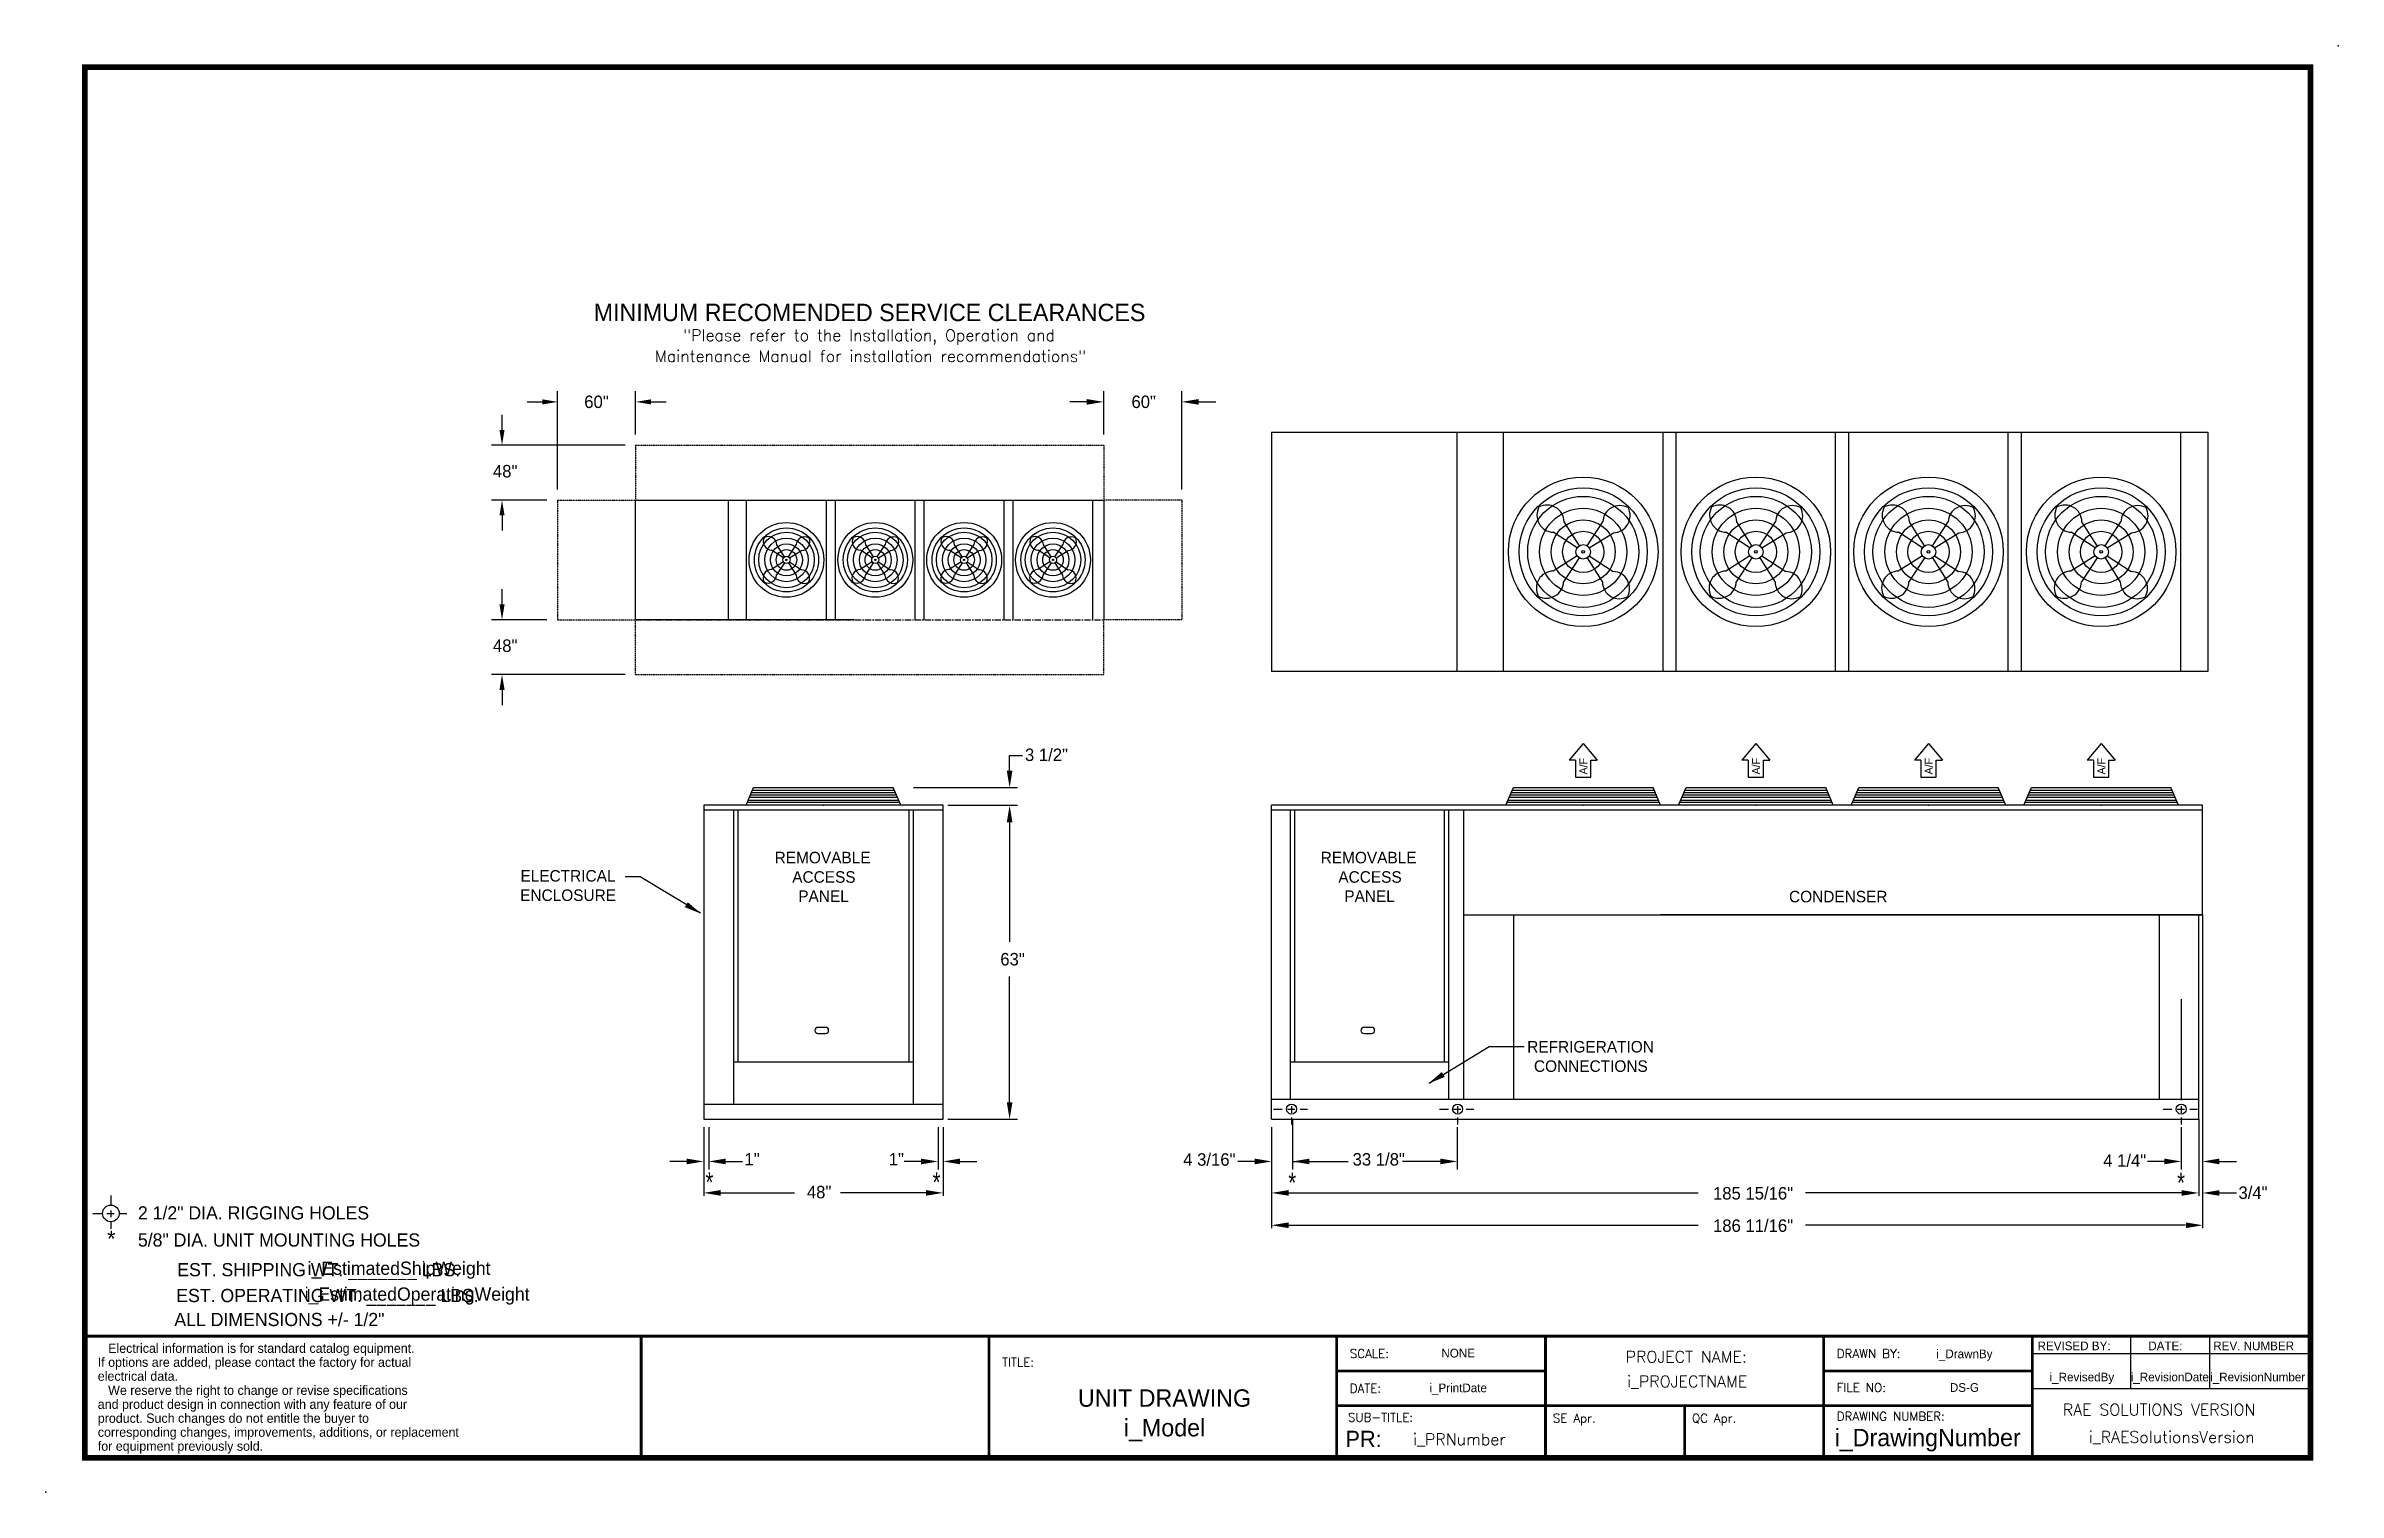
# Model space of a CAD drawing. Extents: x 439 to 899, y -42 to 248.
import ezdxf
from ezdxf.enums import TextEntityAlignment as Align

# ---------------------------------------------------------------- set-up
doc = ezdxf.new("R2010")
doc.units = 0
doc.header["$MEASUREMENT"] = 0
doc.linetypes.add('CENTER', pattern=[2, 1.25, -0.25, 0.25, -0.25])
doc.linetypes.add('HIDDEN', pattern=[0.375, 0.25, -0.125])
doc.layers.get('0').update_dxf_attribs({"linetype": 'CONTINUOUS'})
doc.styles.add('DIMENTIONS', font='txt')
doc.styles.add('SIMPLEX', font='SIMPLEX')
doc.styles.add('SLDTEXTSTYLE0', font='txt', dxfattribs={"width": 0.75})
doc.dimstyles.get("Standard").update_dxf_attribs({"dimtxt": 1.8, "dimasz": 0.18, "dimexe": 0.18, "dimexo": 0.0625, "dimgap": 0.09, "dimtad": 0, "dimtih": 1, "dimtoh": 1, "dimdec": 4, "dimzin": 0, "dimdsep": 46, "dimtxsty": 'DIMENTIONS', "dimcen": 0.09, "dimaunit": 1, "dimadec": 0, "dimazin": 0, "dimtfac": 1, "dimtdec": 4, "dimtofl": 0, "dimtmove": 2, "dimatfit": 3, "dimfxl": 1, "dimtolj": 1, "dimtzin": 0, "dimarcsym": 0})

# ---------------------------------------------------------------- blocks, each defined once
blk = doc.blocks.new('*D16')
at = {"color": 0}
for p, q in [((617.94, 31.08), (617.94, 22.58)), ((618.94, 31.08), (618.94, 22.58)), ((614.54, 24.17), (611.14, 24.17)), ((622.34, 24.17), (625.74, 24.17))]:
    blk.add_line(p, q, dxfattribs=at)
for points in [[(614.54, 24.74), (614.54, 23.6), (617.94, 24.17)], [(622.34, 24.74), (622.34, 23.6), (618.94, 24.17)]]:
    blk.add_solid(points, dxfattribs=at)
blk = doc.blocks.new('*U19')
at = {"linetype": 'HIDDEN', "style": 'DIMENTIONS'}
blk.add_text('48"', height=2.5, dxfattribs=at).set_placement((591.63, 16.78))
blk = doc.blocks.new('*U20')
at = {"linetype": 'HIDDEN', "style": 'SLDTEXTSTYLE0', "width": 0.75}
blk.add_text('*', height=4.02, dxfattribs=at).set_placement((571.3, 17.99))
blk = doc.blocks.new('*U21')
at = {"linetype": 'HIDDEN', "style": 'SLDTEXTSTYLE0', "width": 0.75}
blk.add_text('*', height=4.02, dxfattribs=at).set_placement((616.85, 17.99))
blk = doc.blocks.new('*U22')
at = {"linetype": 'HIDDEN', "style": 'SLDTEXTSTYLE0', "width": 0.75}
blk.add_text('*', height=4.02, dxfattribs=at).set_placement((688.19, 17.9))
blk = doc.blocks.new('*U23')
at = {"linetype": 'HIDDEN', "style": 'SLDTEXTSTYLE0', "width": 0.75}
blk.add_text('*', height=4.02, dxfattribs=at).set_placement((866.44, 17.9))
blk = doc.blocks.new('*U24')
at = {"linetype": 'HIDDEN', "style": 'DIMENTIONS'}
for s, p in [('ENCLOSURE', (534.13, 76.43)), ('ELECTRICAL', (534.19, 80.32))]:
    blk.add_text(s, height=2.31, dxfattribs=at).set_placement(p)
blk = doc.blocks.new('*U25')
at = {"linetype": 'HIDDEN', "style": 'DIMENTIONS'}
for s, p in [('REFRIGERATION', (736.1, 46.03)), ('CONNECTIONS', (737.45, 42.14))]:
    blk.add_text(s, height=2.3099, dxfattribs=at).set_placement(p)
blk = doc.blocks.new('*U26')
at = {"linetype": 'HIDDEN', "style": 'DIMENTIONS'}
for s, p in [('REMOVABLE', (585.17, 83.98)), ('ACCESS', (588.7, 80.09)), ('PANEL', (589.9, 76.24))]:
    blk.add_text(s, height=2.31, dxfattribs=at).set_placement(p)
blk = doc.blocks.new('*U27')
at = {"linetype": 'HIDDEN', "style": 'DIMENTIONS'}
for s, p in [('REMOVABLE', (694.68, 83.98)), ('ACCESS', (698.22, 80.09)), ('PANEL', (699.41, 76.24))]:
    blk.add_text(s, height=2.31, dxfattribs=at).set_placement(p)
blk = doc.blocks.new('*U28')
at = {"linetype": 'HIDDEN', "style": 'DIMENTIONS'}
blk.add_text('60"', height=2.5, dxfattribs=at).set_placement((656.73, 175.33))
blk = doc.blocks.new('*U29')
at = {"linetype": 'HIDDEN', "style": 'DIMENTIONS'}
blk.add_text('60"', height=2.5, dxfattribs=at).set_placement((546.98, 175.33))
blk = doc.blocks.new('*U30')
at = {"linetype": 'HIDDEN', "style": 'DIMENTIONS'}
blk.add_text('48"', height=2.5, dxfattribs=at).set_placement((528.67, 161.41))
blk = doc.blocks.new('*U31')
at = {"linetype": 'HIDDEN', "style": 'DIMENTIONS'}
blk.add_text('48"', height=2.5, dxfattribs=at).set_placement((528.67, 126.4))
blk = doc.blocks.new('*U32')
at = {"linetype": 'HIDDEN', "style": 'DIMENTIONS'}
blk.add_text('63"', height=2.5, dxfattribs=at).set_placement((630.42, 63.5))

msp = doc.modelspace()

# ---------------------------------------------------------------- linework, layer by layer
at = {"linetype": 'Continuous'}
for p, q in [((535.52715, 176.56076), (538.58715, 176.56076)), ((541.62559, 158.98076), (541.62559, 178.68576)), ((557.28431, 169.99322), (557.28431, 178.68576)), ((560.34431, 176.56076), (563.40431, 176.56076)), ((651.15931, 169.99322), (651.15931, 178.68576)), ((666.81803, 158.98076), (666.81803, 178.68576)), ((555.15931, 167.86822), (528.36503, 167.86822)), ((539.50059, 156.85576), (528.36503, 156.85576)), ((530.49003, 135.91576), (530.49003, 138.97576)), ((539.50059, 132.85576), (528.36503, 132.85576)), ((555.15931, 121.84331), (528.36503, 121.84331)), ((530.49003, 118.78331), (530.49003, 115.72331))]:
    msp.add_line(p, q, dxfattribs=at)
for p, q in [((647.75931, 176.56076), (644.35931, 176.56076)), ((648.09931, 176.56076), (645.03931, 176.56076)), ((669.87803, 176.56076), (672.93803, 176.56076)), ((670.21803, 176.56076), (673.61803, 176.56076)), ((530.49003, 170.92822), (530.49003, 173.98822)), ((684.82934, 170.47174), (872.57934, 170.47174)), ((684.82934, 170.47174), (684.82934, 122.47174)), ((722.07934, 122.47174), (722.07934, 170.47174)), ((731.32934, 122.47174), (731.32934, 170.47174)), ((763.32934, 122.47174), (763.32934, 170.47174)), ((765.95434, 122.47174), (765.95434, 170.47174)), ((797.95434, 122.47174), (797.95434, 170.47174)), ((800.57934, 122.47174), (800.57934, 170.47174)), ((832.57934, 122.47174), (832.57934, 170.47174)), ((835.20434, 122.47174), (835.20434, 170.47174)), ((867.20434, 122.47174), (867.20434, 170.47174)), ((872.57934, 170.47174), (872.57934, 122.47174)), ((557.28431, 156.85576), (651.15931, 156.85576)), ((557.28431, 132.85576), (557.28431, 156.85576)), ((575.90931, 132.85576), (575.90931, 156.85576)), ((579.53431, 132.85576), (579.53431, 156.85576)), ((595.53431, 132.85576), (595.53431, 156.85576)), ((597.35325, 132.85576), (597.35325, 156.85576)), ((613.35325, 132.85576), (613.35325, 156.85576)), ((615.17219, 132.85576), (615.17219, 156.85576)), ((631.17219, 132.85576), (631.17219, 156.85576)), ((632.99112, 132.85576), (632.99112, 156.85576)), ((648.99112, 132.85576), (648.99112, 156.85576)), ((651.15931, 156.85576), (651.15931, 132.85576)), ((530.49003, 153.79576), (530.49003, 150.73576)), ((746.55125, 147.69683), (743.48413, 152.52599)), ((748.12539, 147.68523), (751.26332, 152.46868)), ((781.17625, 147.69683), (778.10913, 152.52599)), ((782.75039, 147.68523), (785.88832, 152.46868)), ((815.80125, 147.69683), (812.73413, 152.52599)), ((817.37539, 147.68523), (820.51332, 152.46868)), ((850.42625, 147.69683), (847.35913, 152.52599)), ((852.00039, 147.68523), (855.13832, 152.46868)), ((587.14527, 145.46831), (585.61171, 147.88289)), ((587.93233, 145.46251), (589.5013, 147.85424)), ((604.9642, 145.46831), (603.43064, 147.88289)), ((605.75127, 145.46251), (607.32024, 147.85424)), ((622.78314, 145.46831), (621.24958, 147.88289)), ((623.57021, 145.46251), (625.13918, 147.85424)), ((640.60208, 145.46831), (639.06852, 147.88289)), ((641.38915, 145.46251), (642.95811, 147.85424)), ((746.11584, 147.26779), (741.33239, 150.40572)), ((748.55443, 147.24982), (753.38359, 150.31694)), ((780.74084, 147.26779), (775.95739, 150.40572)), ((783.17943, 147.24982), (788.00859, 150.31694)), ((815.36584, 147.26779), (810.58239, 150.40572)), ((817.80443, 147.24982), (822.63359, 150.31694)), ((849.99084, 147.26779), (845.20739, 150.40572)), ((852.42943, 147.24982), (857.25859, 150.31694)), ((586.92176, 144.46672), (584.50718, 142.93316)), ((586.92756, 145.25379), (584.53584, 146.82275)), ((587.13628, 144.24901), (585.56732, 141.85729)), ((587.92335, 144.24322), (589.45691, 141.82864)), ((588.14106, 144.45774), (590.53278, 142.88877)), ((588.14685, 145.24481), (590.56143, 146.77837)), ((604.7407, 144.46672), (602.32612, 142.93316)), ((604.7465, 145.25379), (602.35477, 146.82275)), ((604.95522, 144.24901), (603.38626, 141.85729)), ((605.74229, 144.24322), (607.27585, 141.82864)), ((605.96, 144.45774), (608.35172, 142.88877)), ((605.96579, 145.24481), (608.38037, 146.77837)), ((622.55964, 144.46672), (620.14506, 142.93316)), ((622.56544, 145.25379), (620.17371, 146.82275)), ((622.77416, 144.24901), (621.20519, 141.85729)), ((623.56123, 144.24322), (625.09479, 141.82864)), ((623.77893, 144.45774), (626.17066, 142.88877)), ((623.78473, 145.24481), (626.19931, 146.77837)), ((640.37858, 144.46672), (637.964, 142.93316)), ((640.38438, 145.25379), (637.99265, 146.82275)), ((640.5931, 144.24901), (639.02413, 141.85729)), ((641.38017, 144.24322), (642.91373, 141.82864)), ((641.59787, 144.45774), (643.9896, 142.88877)), ((641.60367, 145.24481), (644.01825, 146.77837)), ((746.10424, 145.69365), (741.27508, 142.62653)), ((746.53329, 145.25824), (743.39535, 140.47479)), ((748.10742, 145.24664), (751.17454, 140.41748)), ((748.54283, 145.67568), (753.32628, 142.53775)), ((780.72924, 145.69365), (775.90008, 142.62653)), ((781.15829, 145.25824), (778.02035, 140.47479)), ((782.73242, 145.24664), (785.79954, 140.41748)), ((783.16783, 145.67568), (787.95128, 142.53775)), ((815.35424, 145.69365), (810.52508, 142.62653)), ((815.78329, 145.25824), (812.64535, 140.47479)), ((817.35742, 145.24664), (820.42454, 140.41748)), ((817.79283, 145.67568), (822.57628, 142.53775)), ((849.97924, 145.69365), (845.15008, 142.62653)), ((850.40829, 145.25824), (847.27035, 140.47479)), ((851.98242, 145.24664), (855.04954, 140.41748)), ((852.41783, 145.67568), (857.20128, 142.53775)), ((601.15931, 132.85576), (557.28431, 132.85576)), ((872.57934, 122.47174), (684.82934, 122.47174)), ((747.32934, 108.02102), (744.52303, 104.65332)), ((747.32934, 108.02102), (750.13564, 104.65332)), ((781.95434, 108.02102), (779.14803, 104.65332)), ((781.95434, 108.02102), (784.76064, 104.65332)), ((816.57934, 108.02102), (813.77303, 104.65332)), ((816.57934, 108.02102), (819.38564, 104.65332)), ((851.20434, 108.02102), (848.39803, 104.65332)), ((851.20434, 108.02102), (854.01064, 104.65332)), ((632.28868, 102.57128), (632.28868, 105.59947)), ((632.28868, 105.59947), (634.84477, 105.59947)), ((745.78587, 104.65332), (744.52303, 104.65332)), ((745.78587, 104.65332), (745.78587, 101.28562)), ((745.78587, 101.28562), (748.8728, 101.28562)), ((748.8728, 101.28562), (748.8728, 104.65332)), ((748.8728, 104.65332), (750.13564, 104.65332)), ((780.41087, 104.65332), (779.14803, 104.65332)), ((780.41087, 104.65332), (780.41087, 101.28562)), ((780.41087, 101.28562), (783.4978, 101.28562)), ((783.4978, 101.28562), (783.4978, 104.65332)), ((783.4978, 104.65332), (784.76064, 104.65332)), ((815.03587, 104.65332), (813.77303, 104.65332)), ((815.03587, 104.65332), (815.03587, 101.28562)), ((815.03587, 101.28562), (818.1228, 101.28562)), ((818.1228, 101.28562), (818.1228, 104.65332)), ((818.1228, 104.65332), (819.38564, 104.65332)), ((849.66087, 104.65332), (848.39803, 104.65332)), ((849.66087, 104.65332), (849.66087, 101.28562)), ((849.66087, 101.28562), (852.7478, 101.28562)), ((852.7478, 101.28562), (852.7478, 104.65332)), ((852.7478, 104.65332), (854.01064, 104.65332)), ((579.44017, 95.67128), (580.94017, 99.17128)), ((579.86874, 96.67128), (610.0116, 96.67128)), ((609.79732, 97.17128), (580.08303, 97.17128)), ((609.58303, 97.67128), (580.29732, 97.67128)), ((580.5116, 98.17128), (609.36874, 98.17128)), ((580.72589, 98.67128), (609.15446, 98.67128)), ((580.94017, 99.17128), (608.94017, 99.17128)), ((610.44017, 95.67128), (608.94017, 99.17128)), ((613.03477, 99.17128), (633.88328, 99.17128)), ((731.82934, 95.67128), (733.32934, 99.17128)), ((732.25791, 96.67128), (762.40076, 96.67128)), ((762.18648, 97.17128), (732.47219, 97.17128)), ((761.97219, 97.67128), (732.68648, 97.67128)), ((732.90076, 98.17128), (761.75791, 98.17128)), ((733.11505, 98.67128), (761.54362, 98.67128)), ((733.32934, 99.17128), (761.32934, 99.17128)), ((762.82934, 95.67128), (761.32934, 99.17128)), ((766.45434, 95.67128), (767.95434, 99.17128)), ((766.88291, 96.67128), (797.02576, 96.67128)), ((796.81148, 97.17128), (767.09719, 97.17128)), ((796.59719, 97.67128), (767.31148, 97.67128)), ((767.52576, 98.17128), (796.38291, 98.17128)), ((767.74005, 98.67128), (796.16862, 98.67128)), ((767.95434, 99.17128), (795.95434, 99.17128)), ((797.45434, 95.67128), (795.95434, 99.17128)), ((801.07934, 95.67128), (802.57934, 99.17128)), ((801.50791, 96.67128), (831.65076, 96.67128)), ((831.43648, 97.17128), (801.72219, 97.17128)), ((831.22219, 97.67128), (801.93648, 97.67128)), ((802.15076, 98.17128), (831.00791, 98.17128)), ((802.36505, 98.67128), (830.79362, 98.67128)), ((802.57934, 99.17128), (830.57934, 99.17128)), ((832.07934, 95.67128), (830.57934, 99.17128)), ((835.70434, 95.67128), (837.20434, 99.17128)), ((836.13291, 96.67128), (866.27576, 96.67128)), ((866.06148, 97.17128), (836.34719, 97.17128)), ((865.84719, 97.67128), (836.56148, 97.67128)), ((836.77576, 98.17128), (865.63291, 98.17128)), ((836.99005, 98.67128), (865.41862, 98.67128)), ((837.20434, 99.17128), (865.20434, 99.17128)), ((866.70434, 95.67128), (865.20434, 99.17128)), ((618.94017, 95.67128), (570.94017, 95.67128)), ((570.94017, 95.67128), (570.94017, 32.67128)), ((618.94017, 94.67128), (570.94017, 94.67128)), ((576.94017, 94.67128), (576.94017, 35.67128)), ((577.81517, 94.67128), (577.81517, 44.17128)), ((610.22589, 96.17128), (579.65446, 96.17128)), ((612.06517, 94.67128), (612.06517, 44.17128)), ((612.94017, 94.67128), (612.94017, 35.67128)), ((618.94017, 32.67128), (618.94017, 95.67128)), ((619.89045, 95.67128), (633.87977, 95.67128)), ((632.28868, 92.22746), (632.28868, 88.82746)), ((632.28868, 92.22746), (632.28868, 68.25)), ((632.28868, 92.22746), (632.28868, 88.82746)), ((871.51684, 95.67128), (684.82934, 95.67128)), ((684.82934, 32.67128), (684.82934, 95.67128)), ((871.51684, 94.67128), (684.82934, 94.67128)), ((688.57934, 94.67128), (688.57934, 36.67128)), ((689.45434, 94.67128), (689.45434, 44.17128)), ((719.45434, 94.67128), (719.45434, 44.17128)), ((720.32934, 94.67128), (720.32934, 62.67128)), ((723.32934, 94.67128), (723.32934, 36.67128)), ((762.61505, 96.17128), (732.04362, 96.17128)), ((797.24005, 96.17128), (766.66862, 96.17128)), ((831.86505, 96.17128), (801.29362, 96.17128)), ((866.49005, 96.17128), (835.91862, 96.17128)), ((871.51684, 73.67128), (871.51684, 95.67128)), ((723.32934, 73.67128), (871.51684, 73.67128)), ((733.32934, 73.67128), (733.32934, 36.67128)), ((871.51684, 73.67128), (762.82934, 73.67128)), ((862.82934, 73.67128), (862.82934, 56.92128)), ((862.82934, 73.67128), (862.82934, 56.92128)), ((870.76684, 32.67128), (870.76684, 73.67128)), ((871.51684, 73.67128), (871.51684, 30.72871)), ((632.28868, 36.02746), (632.28868, 61.25)), ((720.32934, 62.67128), (720.32934, 36.67128)), ((862.82934, 56.92128), (862.82934, 36.67128)), ((862.82934, 56.92128), (862.82934, 36.67128)), ((867.26684, 56.73589), (867.26684, 36.47677)), ((595.35919, 51.0775), (593.85919, 51.0775)), ((704.87335, 51.0775), (703.37335, 51.0775)), ((593.85919, 49.8275), (595.35919, 49.8275)), ((703.37335, 49.8275), (704.87335, 49.8275)), ((576.94017, 44.17128), (612.94017, 44.17128)), ((688.57934, 44.17128), (720.32934, 44.17128)), ((570.94017, 35.67128), (618.94017, 35.67128)), ((570.94017, 32.67128), (618.94017, 32.67128)), ((619.89045, 32.67128), (633.87977, 32.67128)), ((684.82934, 36.67128), (727.32934, 36.67128)), ((684.82934, 32.67128), (870.76684, 32.67128)), ((685.18473, 34.67128), (686.96874, 34.67128)), ((687.99801, 34.67128), (689.50232, 34.67128)), ((688.82934, 35.24144), (688.82934, 33.91108)), ((688.82934, 32.96083), (688.82934, 31.57355)), ((689.01684, 32.67128), (689.01684, 29.99517)), ((690.53158, 34.67128), (692.05575, 34.67128)), ((718.49723, 34.67128), (720.28124, 34.67128)), ((721.31051, 34.67128), (722.81482, 34.67128)), ((722.14184, 35.24144), (722.14184, 33.91108)), ((722.14184, 32.96083), (722.14184, 31.57355)), ((723.84408, 34.67128), (725.36825, 34.67128)), ((727.32934, 36.67128), (870.76684, 36.67128)), ((738.78504, 36.67128), (758.15766, 36.67128)), ((863.62223, 34.67128), (865.40624, 34.67128)), ((866.43551, 34.67128), (867.93982, 34.67128)), ((867.26684, 35.24144), (867.26684, 33.91108)), ((867.26684, 32.96083), (867.26684, 31.57355)), ((868.96908, 34.67128), (870.49325, 34.67128)), ((870.76684, 32.67128), (870.76684, 17.29446)), ((570.94017, 31.07668), (570.94017, 22.57668)), ((571.94017, 31.07668), (571.94017, 22.57668)), ((571.94017, 31.07668), (571.94017, 22.57668)), ((617.94017, 31.07668), (617.94017, 22.57668)), ((684.82934, 31.07668), (684.82934, 22.57668)), ((689.01684, 31.07668), (689.01684, 22.57668)), ((722.07934, 31.07668), (722.07934, 22.57668)), ((867.26684, 31.07668), (867.26684, 22.57668)), ((867.26684, 31.07668), (867.26684, 22.57668)), ((871.51684, 31.07668), (871.51684, 22.57668)), ((871.51684, 31.07668), (871.51684, 22.57668)), ((567.54017, 24.17128), (564.14017, 24.17128)), ((575.34017, 24.17128), (578.74017, 24.17128)), ((681.42934, 24.17128), (678.02934, 24.17128)), ((689.01684, 24.17128), (696.37934, 24.17128)), ((696.37934, 24.17128), (700.20837, 24.17128)), ((715.27934, 24.17128), (711.0527, 24.17128)), ((718.67934, 24.17128), (715.27934, 24.17128)), ((863.86684, 24.17128), (860.46684, 24.17128)), ((874.91684, 24.17128), (878.31684, 24.17128)), ((570.94017, 22.57668), (570.94017, 17.2932)), ((618.94017, 22.57668), (618.94017, 17.29369)), ((684.82934, 22.57668), (684.82934, 17.25212)), ((871.51684, 22.57668), (871.51684, 17.29881)), ((452.04732, 17.31193), (452.04732, 15.55281)), ((452.04732, 14.31748), (452.04732, 12.98713)), ((574.34017, 17.86076), (589.12442, 17.86076)), ((615.54017, 17.86076), (598.39466, 17.86076)), ((684.82934, 17.25212), (684.82934, 10.76371)), ((688.22934, 17.86076), (770.40876, 17.86076)), ((868.11684, 17.86076), (791.89776, 17.86076)), ((871.51684, 17.25212), (871.51684, 10.8104)), ((874.91684, 17.8464), (878.31684, 17.8464)), ((448.40271, 13.74733), (450.18672, 13.74733)), ((451.21599, 13.74733), (452.7203, 13.74733)), ((452.04732, 12.03687), (452.04732, 10.64959)), ((453.74956, 13.74733), (455.27373, 13.74733)), ((688.22934, 11.37235), (770.40876, 11.37235)), ((868.11684, 11.37235), (791.89776, 11.37235)), ((558.40276, -35.29956), (558.40276, -10.88706)), ((628.15276, -35.29956), (628.15276, -10.88706)), ((697.90276, -10.88706), (837.40276, -10.88706)), ((697.90276, -35.29956), (697.90276, -10.88706)), ((739.75276, -10.88706), (739.75276, -35.29956)), ((795.55276, -10.88706), (795.55276, -24.83706)), ((837.40276, -10.88706), (837.40276, -35.29956)), ((837.40276, -10.88706), (893.20276, -10.88706)), ((837.40276, -10.88706), (837.40276, -14.37456)), ((857.09133, -10.88706), (857.09133, -21.34956)), ((872.94744, -10.88706), (872.94744, -21.34956)), ((739.75276, -17.86206), (697.90276, -17.86206)), ((795.55276, -17.86206), (837.40276, -17.86206)), ((795.55276, -24.83706), (795.55276, -17.86206)), ((837.40276, -14.37456), (893.20276, -14.37456)), ((837.40276, -21.34956), (893.20276, -21.34956)), ((837.40276, -24.83706), (697.90276, -24.83706)), ((767.65276, -24.83706), (767.65276, -35.29956)), ((795.55276, -24.83706), (795.55276, -35.29956))]:
    msp.add_line(p, q)
at = {"linetype": 'HIDDEN'}
for p, q in [((557.28431, 167.86822), (651.15931, 167.86822)), ((557.28431, 167.86822), (557.28431, 156.85576)), ((651.15931, 167.86822), (651.15931, 156.85576)), ((541.62559, 156.85576), (541.62559, 132.85576)), ((541.62559, 156.85576), (557.28431, 156.85576)), ((666.81803, 156.85576), (651.15931, 156.85576)), ((666.81803, 156.85576), (666.81803, 132.85576)), ((541.62559, 132.85576), (557.28431, 132.85576)), ((557.28431, 121.84331), (557.28431, 132.85576)), ((651.15931, 121.84331), (651.15931, 132.85576)), ((666.81803, 132.85576), (651.15931, 132.85576)), ((557.28431, 121.84331), (651.15931, 121.84331))]:
    msp.add_line(p, q, dxfattribs=at)
at = {"linetype": 'CENTER'}
msp.add_line((557.28431, 132.85576), (651.15931, 132.85576), dxfattribs=at)
for points, const_width in [([(446.80276, -35.29956), (893.20276, -35.29956), (893.20276, 243.70044), (446.80276, 243.70044), (446.80276, -35.29956)], 1.116), ([(559.0625, -10.88706), (446.80276, -10.88706)], 0.558), ([(893.20276, -10.88706), (558.40276, -10.88706), (558.40276, -35.29956)], 0.558), ([(628.15276, -10.88706), (628.15276, -35.29956)], 0.558), ([(697.90276, -10.88706), (697.90276, -35.29956)], 0.558), ([(739.75276, -10.88706), (739.75276, -35.29956)], 0.558), ([(795.55276, -10.88706), (795.55276, -35.29956)], 0.558), ([(837.40276, -35.29956), (837.40276, -10.88706), (893.20276, -10.88706)], 0.558), ([(739.75276, -17.86206), (697.90276, -17.86206)], 0.558), ([(837.40276, -17.86206), (795.55276, -17.86206), (795.55276, -35.29956)], 0.558), ([(837.40276, -24.83706), (697.90276, -24.83706)], 0.558), ([(767.65276, -24.83706), (767.65276, -35.29956)], 0.558)]:
    msp.add_lwpolyline(points, dxfattribs=dict(const_width=const_width))
for points in [[(570.27547, 73.96656), (558.21405, 81.25853), (555.20556, 81.25853)], [(716.43147, 39.91066), (728.49289, 47.20262), (735.50249, 47.20262)]]:
    msp.add_lwpolyline(points)
for centre, radius in [((747.32934, 146.47174), 14.99997), ((781.95434, 146.47174), 14.99997), ((816.57934, 146.47174), 14.99997), ((851.20434, 146.47174), 14.99997), ((747.32934, 146.47174), 12.85177), ((747.32934, 146.47174), 11.13912), ((781.95434, 146.47174), 12.85177), ((781.95434, 146.47174), 11.13912), ((816.57934, 146.47174), 12.85177), ((816.57934, 146.47174), 11.13912), ((851.20434, 146.47174), 12.85177), ((851.20434, 146.47174), 11.13912), ((587.53431, 144.85576), 7.49999), ((605.35325, 144.85576), 7.49999), ((623.17219, 144.85576), 7.49999), ((640.99112, 144.85576), 7.49999), ((747.32934, 146.47174), 8.73857), ((747.32934, 146.47174), 6.40143), ((781.95434, 146.47174), 8.73857), ((781.95434, 146.47174), 6.40143), ((816.57934, 146.47174), 8.73857), ((816.57934, 146.47174), 6.40143), ((851.20434, 146.47174), 8.73857), ((851.20434, 146.47174), 6.40143), ((587.53431, 144.85576), 6.42589), ((587.53431, 144.85576), 5.56956), ((587.53431, 144.85576), 4.36928), ((587.53431, 144.85576), 3.20072), ((605.35325, 144.85576), 6.42589), ((605.35325, 144.85576), 5.56956), ((605.35325, 144.85576), 4.36928), ((605.35325, 144.85576), 3.20072), ((623.17219, 144.85576), 6.42589), ((623.17219, 144.85576), 5.56956), ((623.17219, 144.85576), 4.36928), ((623.17219, 144.85576), 3.20072), ((640.99112, 144.85576), 6.42589), ((640.99112, 144.85576), 5.56956), ((640.99112, 144.85576), 4.36928), ((640.99112, 144.85576), 3.20072), ((747.32934, 146.47174), 4.13262), ((747.32934, 146.47174), 1.4513), ((781.95434, 146.47174), 4.13262), ((781.95434, 146.47174), 1.4513), ((816.57934, 146.47174), 4.13262), ((816.57934, 146.47174), 1.4513), ((851.20434, 146.47174), 4.13262), ((851.20434, 146.47174), 1.4513), ((587.53431, 144.85576), 2.06631), ((587.53431, 144.85576), 0.72565), ((587.53431, 144.85576), 0.14323), ((605.35325, 144.85576), 2.06631), ((605.35325, 144.85576), 0.72565), ((605.35325, 144.85576), 0.14323), ((623.17219, 144.85576), 2.06631), ((623.17219, 144.85576), 0.72565), ((623.17219, 144.85576), 0.14323), ((640.99112, 144.85576), 2.06631), ((640.99112, 144.85576), 0.72565), ((640.99112, 144.85576), 0.14323), ((747.32934, 146.47174), 0.28645), ((781.95434, 146.47174), 0.28645), ((816.57934, 146.47174), 0.28645), ((851.20434, 146.47174), 0.28645), ((688.82934, 34.67128), 1), ((722.14184, 34.67128), 1), ((867.26684, 34.67128), 1), ((452.04732, 13.74733), 1.67279)]:
    msp.add_circle(centre, radius)
for centre, radius, start, end in [((741.46305, 153.82982), 3.4266, 151.3003537, 267.814713), ((740.05847, 152.44578), 3.4266, 1.3411738, 117.8555331), ((754.68742, 152.33802), 3.4266, 61.3003537, 177.814713), ((753.30338, 153.7426), 3.4266, 271.3411738, 27.8555331), ((776.08805, 153.82982), 3.4266, 151.3003537, 267.814713), ((774.68347, 152.44578), 3.4266, 1.3411738, 117.8555331), ((789.31242, 152.33802), 3.4266, 61.3003537, 177.814713), ((787.92838, 153.7426), 3.4266, 271.3411738, 27.8555331), ((810.71305, 153.82982), 3.4266, 151.3003537, 267.814713), ((809.30847, 152.44578), 3.4266, 1.3411738, 117.8555331), ((823.93742, 152.33802), 3.4266, 61.3003537, 177.814713), ((822.55338, 153.7426), 3.4266, 271.3411738, 27.8555331), ((845.33805, 153.82982), 3.4266, 151.3003537, 267.814713), ((843.93347, 152.44578), 3.4266, 1.3411738, 117.8555331), ((858.56242, 152.33802), 3.4266, 61.3003537, 177.814713), ((857.17838, 153.7426), 3.4266, 271.3411738, 27.8555331), ((584.60117, 148.53481), 1.7133, 151.3003537, 267.814713), ((583.89888, 147.84279), 1.7133, 1.3411738, 117.8555331), ((591.21335, 147.78891), 1.7133, 61.3003537, 177.814713), ((590.52133, 148.4912), 1.7133, 271.3411738, 27.8555331), ((602.4201, 148.53481), 1.7133, 151.3003537, 267.814713), ((601.71781, 147.84279), 1.7133, 1.3411738, 117.8555331), ((609.03229, 147.78891), 1.7133, 61.3003537, 177.814713), ((608.34027, 148.4912), 1.7133, 271.3411738, 27.8555331), ((620.23904, 148.53481), 1.7133, 151.3003537, 267.814713), ((619.53675, 147.84279), 1.7133, 1.3411738, 117.8555331), ((626.85123, 147.78891), 1.7133, 61.3003537, 177.814713), ((626.15921, 148.4912), 1.7133, 271.3411738, 27.8555331), ((638.05798, 148.53481), 1.7133, 151.3003537, 267.814713), ((637.35569, 147.84279), 1.7133, 1.3411738, 117.8555331), ((644.67017, 147.78891), 1.7133, 61.3003537, 177.814713), ((643.97815, 148.4912), 1.7133, 271.3411738, 27.8555331), ((584.54729, 141.22033), 1.7133, 91.3411738, 207.8555331), ((590.46745, 141.17672), 1.7133, 331.3003537, 87.814713), ((602.36622, 141.22033), 1.7133, 91.3411738, 207.8555331), ((608.28639, 141.17672), 1.7133, 331.3003537, 87.814713), ((620.18516, 141.22033), 1.7133, 91.3411738, 207.8555331), ((626.10533, 141.17672), 1.7133, 331.3003537, 87.814713), ((638.0041, 141.22033), 1.7133, 91.3411738, 207.8555331), ((643.92427, 141.17672), 1.7133, 331.3003537, 87.814713), ((741.35529, 139.20087), 3.4266, 91.3411738, 207.8555331), ((753.19562, 139.11365), 3.4266, 331.3003537, 87.814713), ((775.98029, 139.20087), 3.4266, 91.3411738, 207.8555331), ((787.82062, 139.11365), 3.4266, 331.3003537, 87.814713), ((810.60529, 139.20087), 3.4266, 91.3411738, 207.8555331), ((822.44562, 139.11365), 3.4266, 331.3003537, 87.814713), ((845.23029, 139.20087), 3.4266, 91.3411738, 207.8555331), ((857.07062, 139.11365), 3.4266, 331.3003537, 87.814713), ((583.85527, 141.92262), 1.7133, 241.3003537, 357.814713), ((591.16974, 141.86874), 1.7133, 181.3411738, 297.8555331), ((601.6742, 141.92262), 1.7133, 241.3003537, 357.814713), ((608.98868, 141.86874), 1.7133, 181.3411738, 297.8555331), ((619.49314, 141.92262), 1.7133, 241.3003537, 357.814713), ((626.80762, 141.86874), 1.7133, 181.3411738, 297.8555331), ((637.31208, 141.92262), 1.7133, 241.3003537, 357.814713), ((644.62656, 141.86874), 1.7133, 181.3411738, 297.8555331), ((739.97125, 140.60545), 3.4266, 241.3003537, 357.814713), ((754.6002, 140.49769), 3.4266, 181.3411738, 297.8555331), ((774.59625, 140.60545), 3.4266, 241.3003537, 357.814713), ((789.2252, 140.49769), 3.4266, 181.3411738, 297.8555331), ((809.22125, 140.60545), 3.4266, 241.3003537, 357.814713), ((823.8502, 140.49769), 3.4266, 181.3411738, 297.8555331), ((843.84625, 140.60545), 3.4266, 241.3003537, 357.814713), ((858.4752, 140.49769), 3.4266, 181.3411738, 297.8555331), ((593.85919, 50.4525), 0.625, 90, 270), ((595.35919, 50.4525), 0.625, 270, 90), ((703.37335, 50.4525), 0.625, 90, 270), ((704.87335, 50.4525), 0.625, 270, 90)]:
    msp.add_arc(centre, radius, start, end)
for p in [(898.73462, 247.9983), (594.94017, 95.67128), (747.32934, 95.67128), (781.95434, 95.67128), (816.57934, 95.67128), (851.20434, 95.67128), (837.40276, -35.29956), (439.00024, -42.18105)]:
    msp.add_point(p)
at = {"linetype": 'HIDDEN'}
for points in [[(538.56559, 177.07076), (538.56559, 176.05076), (541.62559, 176.56076)], [(560.34431, 177.07076), (560.34431, 176.05076), (557.28431, 176.56076)], [(529.98003, 135.91576), (531.00003, 135.91576), (530.49003, 132.85576)], [(529.98003, 118.78331), (531.00003, 118.78331), (530.49003, 121.84331)]]:
    msp.add_solid(points, dxfattribs=at)
for points in [[(647.75931, 177.12743), (647.75931, 175.9941), (651.15931, 176.56076)], [(648.09931, 177.07076), (648.09931, 176.05076), (651.15931, 176.56076)], [(670.21803, 177.12743), (670.21803, 175.9941), (666.81803, 176.56076)], [(669.87803, 177.07076), (669.87803, 176.05076), (666.81803, 176.56076)], [(529.98003, 170.92822), (531.00003, 170.92822), (530.49003, 167.86822)], [(529.98003, 153.79576), (531.00003, 153.79576), (530.49003, 156.85576)], [(631.72201, 102.57128), (632.85534, 102.57128), (632.28868, 99.17128)], [(631.72201, 92.22746), (632.85534, 92.22746), (632.28868, 95.62746)], [(631.72201, 92.22746), (632.85534, 92.22746), (632.28868, 95.62746)], [(631.72201, 92.22746), (632.85534, 92.22746), (632.28868, 95.62746)], [(567.73898, 76.18098), (570.42951, 73.87343), (567.13602, 75.18364)], [(718.96796, 42.12507), (716.27743, 39.81753), (719.57091, 41.12774)], [(631.72201, 36.02746), (632.85534, 36.02746), (632.28868, 32.62746)], [(567.54017, 24.73795), (567.54017, 23.60462), (570.94017, 24.17128)], [(575.34017, 24.73795), (575.34017, 23.60462), (571.94017, 24.17128)], [(575.34017, 24.73795), (575.34017, 23.60462), (571.94017, 24.17128)], [(614.54017, 24.73795), (614.54017, 23.60462), (617.94017, 24.17128)], [(681.42934, 24.73795), (681.42934, 23.60462), (684.82934, 24.17128)], [(692.41684, 24.73795), (692.41684, 23.60462), (689.01684, 24.17128)], [(718.67934, 23.60462), (718.67934, 24.73795), (722.07934, 24.17128)], [(863.86684, 24.73795), (863.86684, 23.60462), (867.26684, 24.17128)], [(874.91684, 24.73795), (874.91684, 23.60462), (871.51684, 24.17128)], [(574.34017, 18.42743), (574.34017, 17.29409), (570.94017, 17.86076)], [(574.34017, 18.42743), (574.34017, 17.29409), (570.94017, 17.86076)], [(615.54017, 18.42743), (615.54017, 17.29409), (618.94017, 17.86076)], [(615.54017, 18.42743), (615.54017, 17.29409), (618.94017, 17.86076)], [(688.22934, 18.42743), (688.22934, 17.29409), (684.82934, 17.86076)], [(688.22934, 18.42743), (688.22934, 17.29409), (684.82934, 17.86076)], [(867.36684, 18.42308), (867.36684, 17.28974), (870.76684, 17.85641)], [(867.36684, 18.42308), (867.36684, 17.28974), (870.76684, 17.85641)], [(874.91684, 18.41307), (874.91684, 17.27974), (871.51684, 17.8464)], [(688.22934, 11.93902), (688.22934, 10.80568), (684.82934, 11.37235)], [(688.22934, 11.93902), (688.22934, 10.80568), (684.82934, 11.37235)], [(868.18777, 11.93467), (868.18777, 10.80133), (871.58777, 11.368)]]:
    msp.add_solid(points)

# ---------------------------------------------------------------- block references
for name in ['*U29', '*U28', '*U30', '*U31', '*U26', '*U27', '*U24', '*U32', '*U25', '*U20', '*U19', '*U21', '*U22', '*U23']:
    msp.add_blockref(name, (0, 0), dxfattribs=at)

# ---------------------------------------------------------------- texts
for s, height, style, p in [('MINIMUM RECOMENDED SERVICE CLEARANCES', 3.4875, 'DIMENTIONS', (548.8728, 192.76593)), ('3 1/2"', 2.5, 'DIMENTIONS', (635.37312, 104.51248)), ('1"', 2.5, 'DIMENTIONS', (579.11569, 23.36854)), ('1"', 2.5, 'DIMENTIONS', (608.05615, 23.36854)), ('4 3/16"', 2.5, 'DIMENTIONS', (667.10483, 23.31116)), ('33 1/8"', 2.5, 'DIMENTIONS', (701.0837, 23.34622)), ('4 1/4"', 2.5, 'DIMENTIONS', (851.61757, 23.09448)), ('185 15/16"', 2.5, 'DIMENTIONS', (773.35555, 16.53087)), ('3/4"', 2.5, 'DIMENTIONS', (878.74082, 16.65355)), ('186 11/16"', 2.5, 'DIMENTIONS', (773.35555, 10.04246)), ('SCALE:', 1.74375, 'SIMPLEX', (700.51839, -15.24643)), ('DRAWN BY:', 1.74375, 'SIMPLEX', (798.16839, -15.24643)), ('TITLE:', 1.74375, 'SIMPLEX', (630.76839, -16.99018)), ('DATE:', 1.74375, 'SIMPLEX', (700.51839, -22.22143)), ('FILE NO:', 1.74375, 'SIMPLEX', (798.16839, -22.05284)), ('SUB-TITLE:', 1.74375, 'SIMPLEX', (700.14053, -28.04577)), ('SE Apr.', 1.74375, 'SIMPLEX', (741.23542, -28.20782)), ('QC Apr.', 1.74375, 'SIMPLEX', (769.13542, -28.20782)), ('DRAWING NUMBER:', 1.74375, 'SIMPLEX', (798.16839, -27.83403)), ('RAE SOLUTIONS VERSION', 2.3157, 'SIMPLEX', (843.51617, -26.77961))]:
    msp.add_text(s, height=height, dxfattribs=dict(style=style)).set_placement(p)
for s, height, style, p in [('"Please refer to the Installation, Operation and', 2.3157, 'SIMPLEX', (604.11795, 188.77701)), ('Maintenance Manual for installation recommendations"', 2.3157, 'SIMPLEX', (604.39416, 184.57963)), ('CONDENSER', 2.3099, 'DIMENTIONS', (798.47788, 76.15707)), ('PROJECT NAME:', 2.3157, 'SIMPLEX', (768.00301, -16.17628)), ('i_PROJECTNAME', 2.3157, 'SIMPLEX', (768.17909, -21.13284)), ('i_PRNumber', 2.3157, 'SIMPLEX', (722.49514, -32.73042)), ('i_RAESolutionsVersion', 2.3157, 'SIMPLEX', (865.36032, -32.28194))]:
    msp.add_text(s, height=height, dxfattribs=dict(style=style)).set_placement(p, align=Align.CENTER)
for p in [(748.16042, 101.81748), (782.78542, 101.81748), (817.41042, 101.81748), (852.03542, 101.81748)]:
    msp.add_text('A/F', height=1.59375, rotation=90).set_placement(p)
for s, height, p in [('2 1/2" DIA. RIGGING HOLES', 2.6505, (457.46465, 12.52605)), ('5/8" DIA. UNIT MOUNTING HOLES', 2.6505, (457.46465, 7.08949)), ('   Electrical information is for standard catalog equipment.', 1.8665509, (449.41968, -14.23329)), ('REVISED BY:', 1.74375, (838.44945, -13.69818)), ('DATE:', 1.74375, (860.65489, -13.69818)), ('REV. NUMBER', 1.74375, (873.6949, -13.69818)), ('electrical data.', 1.8665509, (449.41968, -19.83295)), ('If options are added, please contact the factory for actual', 1.8665509, (449.41968, -17.03312)), ('   We reserve the right to change or revise specifications', 1.8665509, (449.41968, -22.66808)), ('and product design in connection with any feature of our', 1.8665509, (449.41968, -25.46791)), ('product. Such changes do not entitle the buyer to', 1.8665509, (449.41968, -28.26773)), ('for equipment previously sold.', 1.8665509, (449.41968, -33.86739)), ('corresponding changes, improvements, additions, or replacement ', 1.8665509, (449.41968, -31.06756))]:
    msp.add_text(s, height=height).set_placement(p)
for s, height, p in [('*', 3.26194, (452.11616, 7.04359)), ('EST. SHIPPING WT. _______ LBS.', 2.6505, (493.72555, 1.13334)), ('i_EstimatedShipWeight', 2.6535419, (509.83542, 1.42288)), ('EST. OPERATING WT. _______ LBS.', 2.6505, (495.48551, -4.05121)), ('i_EstimatedOperatingWeight', 2.6505, (513.46213, -3.76167)), ('ALL DIMENSIONS +/- 1/2"', 2.6505, (485.83439, -8.86141)), ('NONE', 1.74375, (722.25055, -15.1543)), ('i_DrawnBy', 1.74375, (823.78016, -15.30388)), ('i_RevisedBy', 1.74375, (847.33604, -19.95074)), ('i_RevisionDate', 1.74375, (864.97922, -19.95074)), ('i_RevisionNumber', 1.74375, (882.5885, -19.95074)), ('UNIT DRAWING', 3.4875, (663.35734, -25.04172)), ('i_PrintDate', 1.74375, (722.25055, -22.1293)), ('DS-G', 1.74375, (823.78016, -22.05046)), ('i_Model', 3.4875, (663.35734, -30.98565)), ('i_DrawingNumber', 3.4875, (816.41404, -32.96612))]:
    msp.add_text(s, height=height).set_placement(p, align=Align.CENTER)
msp.add_text('PR:', height=3.269531).set_placement((706.91969, -33.13334), align=Align.RIGHT)

# ---------------------------------------------------------------- dimensions: what is measured, and where the dimension line sits
dim = msp.add_linear_dim(base=(617.94017, 24.17128), p1=(618.94017, 32.67128), p2=(617.94017, 32.67128), text=' ', dimstyle='STANDARD', override={"dimscale": 17, "dimtxt": 0.0938, "dimasz": 0.2, "dimexe": 0.0938, "dimexo": 0.0938, "dimcen": 0.0938, "dimaunit": 1, "dimtix": 1, "dimtmove": 2})
dim.commit()
dim.dimension.update_dxf_attribs({"geometry": '*D16', "text_midpoint": (618.44017, 24.17128)})

doc.saveas('drawing.dxf')
